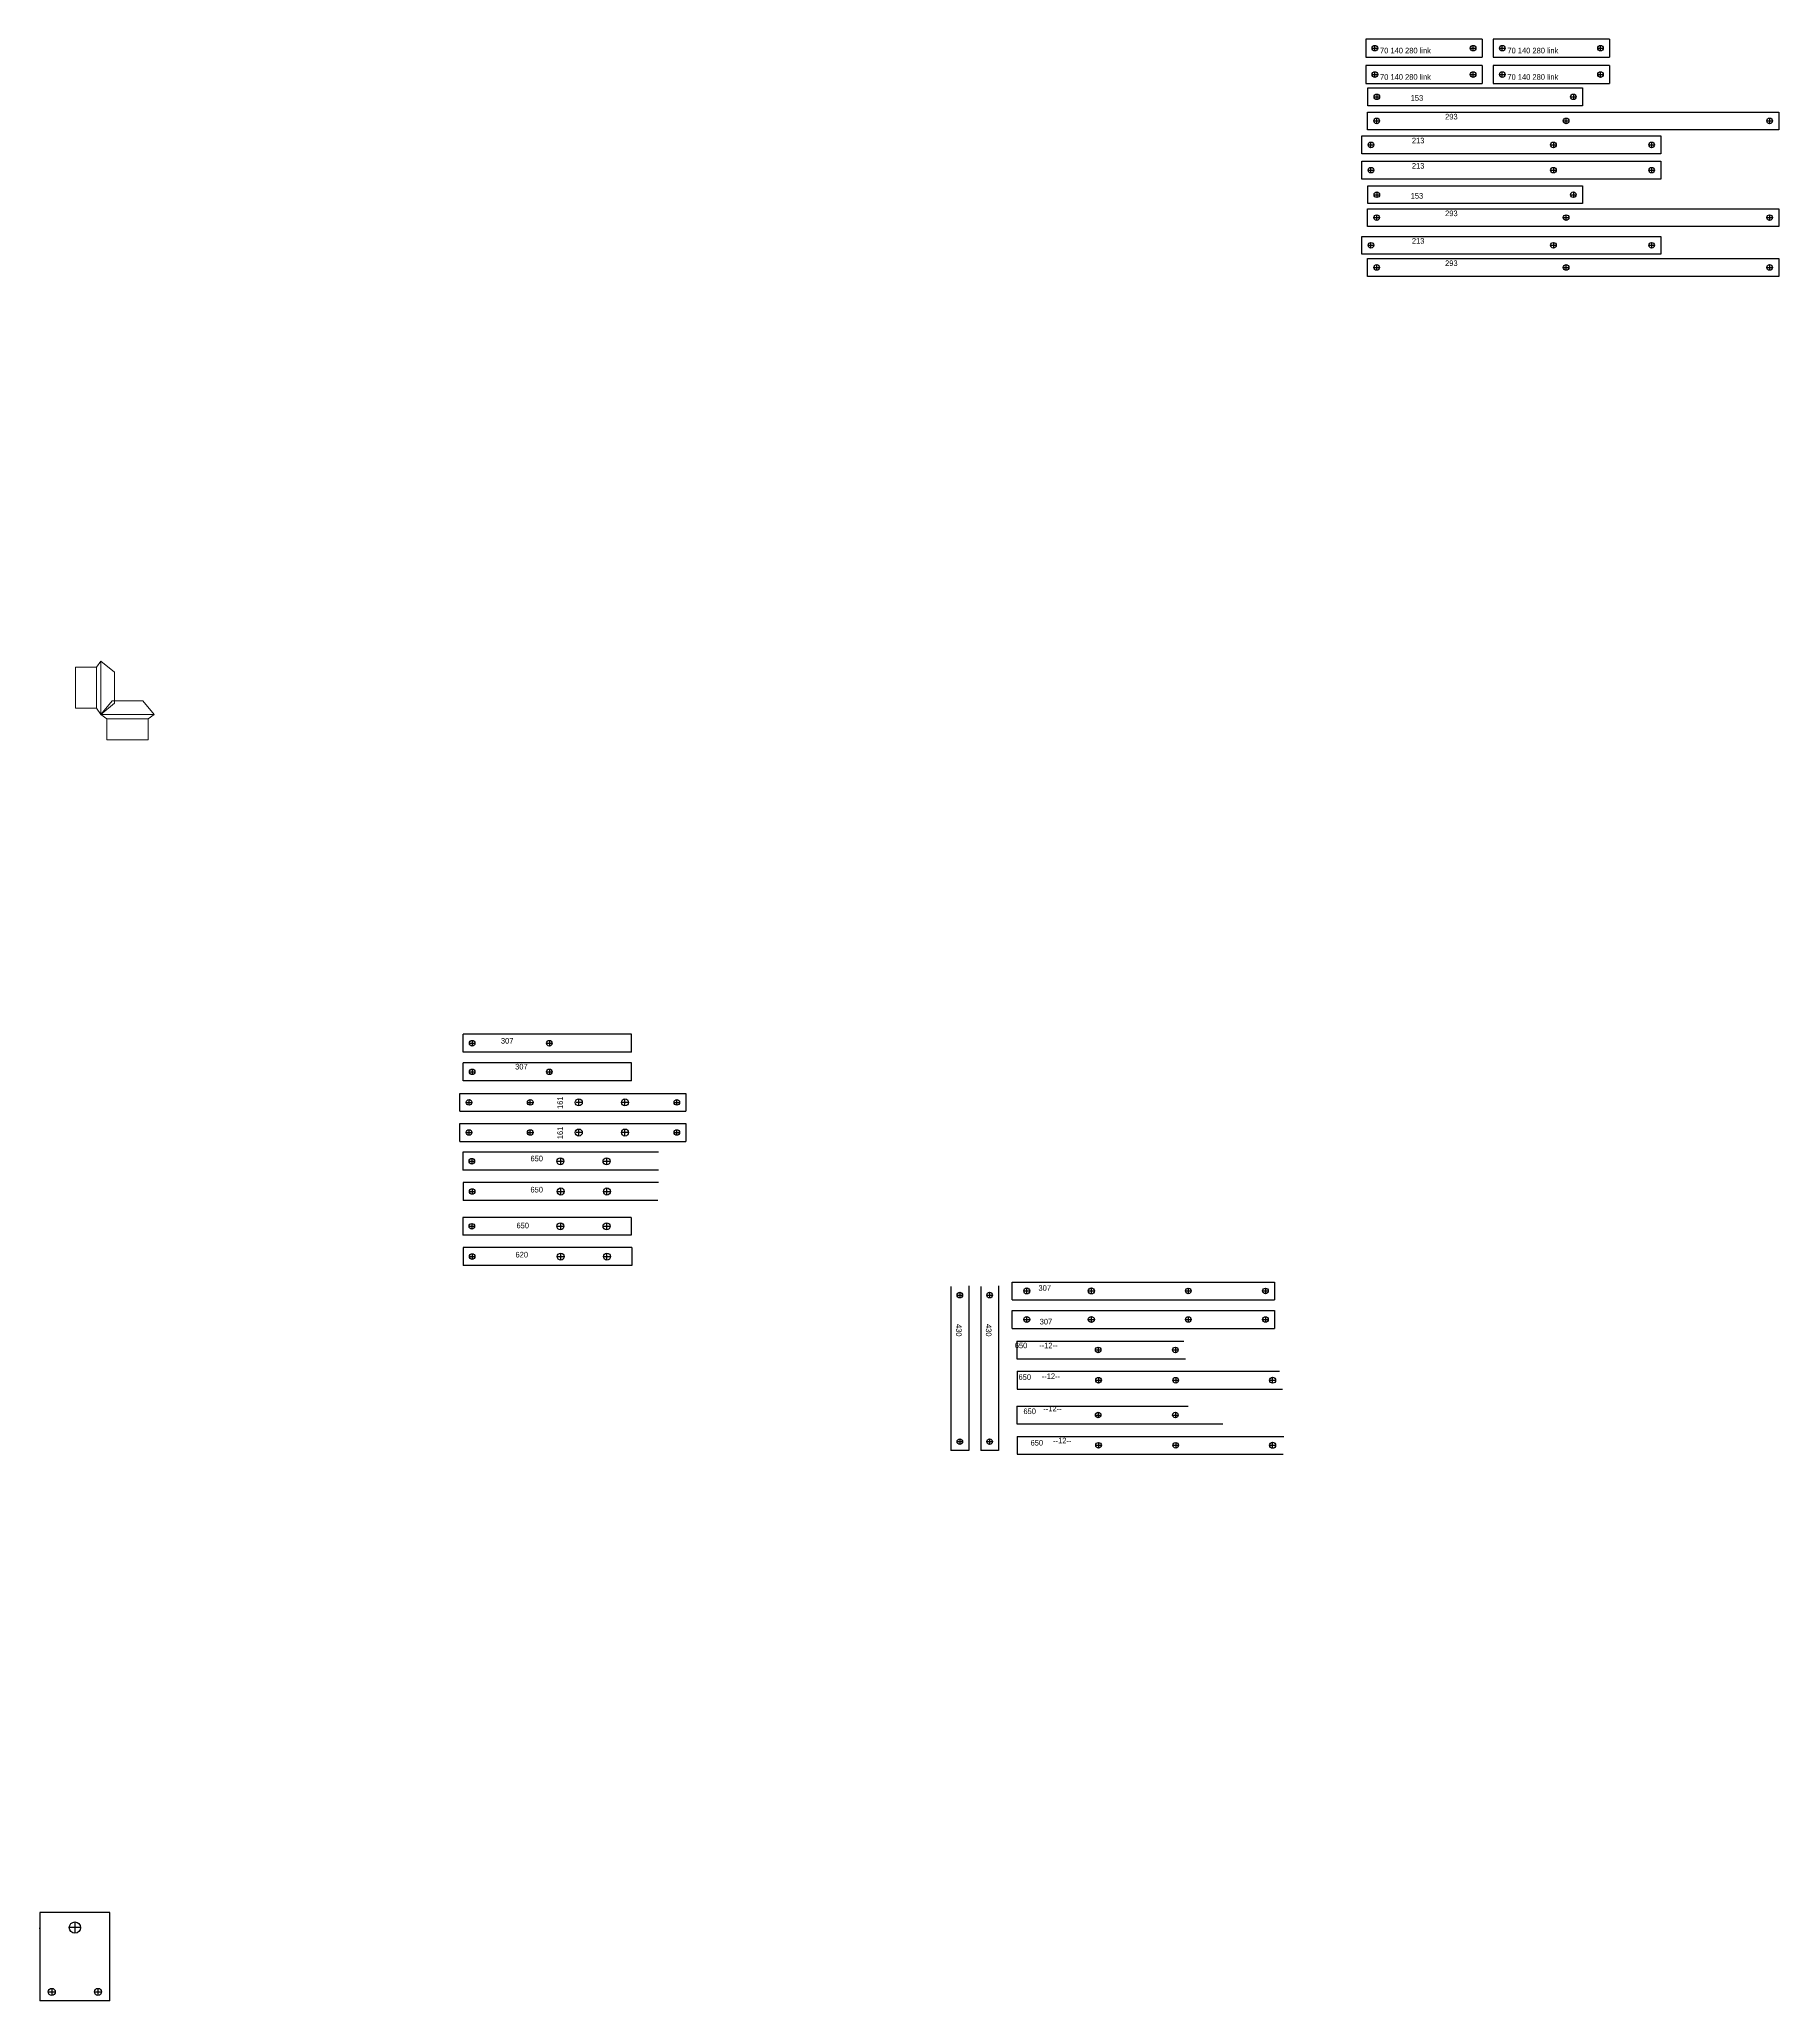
# Model space of a CAD drawing. Header units: millimetres. Extents: x -15418 to 43885, y -27590 to 23052.
# Drawn here: x 7146 to 8385, y 2167 to 3565 of the extents above; entities that cross this region are included whole.
import ezdxf

# ---------------------------------------------------------------- set-up
doc = ezdxf.new("R2010")
doc.units = ezdxf.units.MM
doc.header["$LTSCALE"] = 0.5
doc.layers.get('0').update_dxf_attribs({"lineweight": 5})
doc.layers.add('Layer1', color=1, linetype='Continuous')

msp = doc.modelspace()

# ---------------------------------------------------------------- linework, layer by layer
at = {"transparency": 33554661}
for p, q in [((7171.3399, 3088.3925), (7171.3399, 3117.7125)), ((7171.3399, 3117.7125), (7186.3399, 3117.7125)), ((7186.3399, 3117.7125), (7189.3399, 3122.1025)), ((7186.3399, 3117.7125), (7186.3399, 3088.3925)), ((7189.3399, 3103.0525), (7189.3399, 3122.1025)), ((7189.3399, 3122.1025), (7199.0399, 3114.0525)), ((7199.0399, 3103.0525), (7199.0399, 3114.0525)), ((7199.0399, 3114.0525), (7199.0399, 3092.0525)), ((7189.3399, 3103.0525), (7189.3399, 3084.0025)), ((7189.3399, 3084.0025), (7197.3899, 3093.7025)), ((7189.3399, 3084.0025), (7199.0399, 3092.0525)), ((7208.3899, 3093.7025), (7197.3899, 3093.7025)), ((7197.3899, 3093.7025), (7219.3899, 3093.7025)), ((7227.4399, 3084.0025), (7219.3899, 3093.7025)), ((7186.3399, 3088.3925), (7171.3399, 3088.3925)), ((7186.3399, 3088.3925), (7189.3399, 3084.0025)), ((7208.3899, 3084.0025), (7189.3399, 3084.0025)), ((7193.7299, 3081.0025), (7189.3399, 3084.0025)), ((7193.7299, 3066.0025), (7193.7299, 3081.0025)), ((7193.7299, 3081.0025), (7223.0499, 3081.0025)), ((7208.3899, 3084.0025), (7227.4399, 3084.0025)), ((7223.0499, 3081.0025), (7227.4399, 3084.0025)), ((7223.0499, 3081.0025), (7223.0499, 3066.0025)), ((7223.0499, 3066.0025), (7193.7299, 3066.0025))]:
    msp.add_line(p, q, dxfattribs=at)
at = {"layer": 'Layer1', "transparency": 33554661}
for p, q in [((8173.7042, 3565.2275), (8090.7042, 3565.2275)), ((8090.7042, 3565.2275), (8090.7042, 3552.5275)), ((8173.7042, 3565.2275), (8173.7042, 3552.5275)), ((8264.4751, 3565.2275), (8181.4751, 3565.2275)), ((8181.4751, 3565.2275), (8181.4751, 3552.5275)), ((8264.4751, 3565.2275), (8264.4751, 3552.5275)), ((8090.7042, 3552.5275), (8173.7042, 3552.5275)), ((8095.2042, 3558.8775), (8099.2042, 3558.8775)), ((8097.2042, 3556.8775), (8097.2042, 3560.8775)), ((8165.2042, 3558.8775), (8169.2042, 3558.8775)), ((8167.2042, 3556.8775), (8167.2042, 3560.8775)), ((8181.4751, 3552.5275), (8264.4751, 3552.5275)), ((8185.9751, 3558.8775), (8189.9751, 3558.8775)), ((8187.9751, 3556.8775), (8187.9751, 3560.8775)), ((8255.9751, 3558.8775), (8259.9751, 3558.8775)), ((8257.9751, 3556.8775), (8257.9751, 3560.8775)), ((8173.7042, 3546.4122), (8090.7042, 3546.4122)), ((8090.7042, 3546.4122), (8090.7042, 3533.7122)), ((8095.2042, 3540.0622), (8099.2042, 3540.0622)), ((8097.2042, 3538.0622), (8097.2042, 3542.0622)), ((8165.2042, 3540.0622), (8169.2042, 3540.0622)), ((8167.2042, 3538.0622), (8167.2042, 3542.0622)), ((8173.7042, 3546.4122), (8173.7042, 3533.7122)), ((8264.4751, 3546.4122), (8181.4751, 3546.4122)), ((8181.4751, 3546.4122), (8181.4751, 3533.7122)), ((8185.9751, 3540.0622), (8189.9751, 3540.0622)), ((8187.9751, 3538.0622), (8187.9751, 3542.0622)), ((8255.9751, 3540.0622), (8259.9751, 3540.0622)), ((8257.9751, 3538.0622), (8257.9751, 3542.0622)), ((8264.4751, 3546.4122), (8264.4751, 3533.7122)), ((8090.7042, 3533.7122), (8173.7042, 3533.7122)), ((8092.1219, 3530.521), (8245.1219, 3530.521)), ((8092.1219, 3517.821), (8092.1219, 3530.521)), ((8096.6219, 3524.171), (8100.6219, 3524.171)), ((8098.6219, 3526.171), (8098.6219, 3522.171)), ((8181.4751, 3533.7122), (8264.4751, 3533.7122)), ((8236.6219, 3524.171), (8240.6219, 3524.171)), ((8238.6219, 3526.171), (8238.6219, 3522.171)), ((8245.1219, 3530.521), (8245.1219, 3517.821)), ((8091.99, 3513.3656), (8384.99, 3513.3656)), ((8091.99, 3500.6656), (8091.99, 3513.3656)), ((8245.1219, 3517.821), (8092.1219, 3517.821)), ((8098.49, 3505.0156), (8098.49, 3509.0156)), ((8233.49, 3505.0156), (8233.49, 3509.0156)), ((8378.49, 3509.0156), (8378.49, 3505.0156)), ((8384.99, 3513.3656), (8384.99, 3500.6656)), ((8087.9296, 3496.2913), (8300.9296, 3496.2913)), ((8087.9296, 3483.5913), (8087.9296, 3496.2913)), ((8384.99, 3500.6656), (8091.99, 3500.6656)), ((8096.49, 3507.0156), (8100.49, 3507.0156)), ((8231.49, 3507.0156), (8235.49, 3507.0156)), ((8300.9296, 3496.2913), (8300.9296, 3483.5913)), ((8376.49, 3507.0156), (8380.49, 3507.0156)), ((8300.9296, 3483.5913), (8087.9296, 3483.5913)), ((8092.4296, 3489.9413), (8096.4296, 3489.9413)), ((8094.4296, 3487.9413), (8094.4296, 3491.9413)), ((8222.4296, 3489.9413), (8226.4296, 3489.9413)), ((8224.4296, 3491.9413), (8224.4296, 3487.9413)), ((8292.4296, 3489.9413), (8296.4296, 3489.9413)), ((8294.4296, 3491.9413), (8294.4296, 3487.9413)), ((8087.9296, 3478.2628), (8300.9296, 3478.2628)), ((8087.9296, 3465.5628), (8087.9296, 3478.2628)), ((8092.4296, 3471.9128), (8096.4296, 3471.9128)), ((8094.4296, 3469.9128), (8094.4296, 3473.9128)), ((8222.4296, 3471.9128), (8226.4296, 3471.9128)), ((8224.4296, 3473.9128), (8224.4296, 3469.9128)), ((8292.4296, 3471.9128), (8296.4296, 3471.9128)), ((8294.4296, 3473.9128), (8294.4296, 3469.9128)), ((8300.9296, 3478.2628), (8300.9296, 3465.5628)), ((8300.9296, 3465.5628), (8087.9296, 3465.5628)), ((8092.1219, 3460.7709), (8245.1219, 3460.7709)), ((8092.1219, 3448.0709), (8092.1219, 3460.7709)), ((8096.6219, 3454.4209), (8100.6219, 3454.4209)), ((8098.6219, 3456.4209), (8098.6219, 3452.4209)), ((8236.6219, 3454.4209), (8240.6219, 3454.4209)), ((8238.6219, 3456.4209), (8238.6219, 3452.4209)), ((8245.1219, 3460.7709), (8245.1219, 3448.0709)), ((8091.99, 3444.4616), (8384.99, 3444.4616)), ((8091.99, 3431.7616), (8091.99, 3444.4616)), ((8245.1219, 3448.0709), (8092.1219, 3448.0709)), ((8098.49, 3436.1116), (8098.49, 3440.1116)), ((8233.49, 3436.1116), (8233.49, 3440.1116)), ((8378.49, 3440.1116), (8378.49, 3436.1116)), ((8384.99, 3444.4616), (8384.99, 3431.7616)), ((8384.99, 3431.7616), (8091.99, 3431.7616)), ((8096.49, 3438.1116), (8100.49, 3438.1116)), ((8231.49, 3438.1116), (8235.49, 3438.1116)), ((8376.49, 3438.1116), (8380.49, 3438.1116)), ((8087.9296, 3424.7405), (8300.9296, 3424.7405)), ((8087.9296, 3412.0405), (8087.9296, 3424.7405)), ((8300.9296, 3412.0405), (8087.9296, 3412.0405)), ((8092.4296, 3418.3905), (8096.4296, 3418.3905)), ((8094.4296, 3416.3905), (8094.4296, 3420.3905)), ((8222.4296, 3418.3905), (8226.4296, 3418.3905)), ((8224.4296, 3420.3905), (8224.4296, 3416.3905)), ((8292.4296, 3418.3905), (8296.4296, 3418.3905)), ((8294.4296, 3420.3905), (8294.4296, 3416.3905)), ((8300.9296, 3424.7405), (8300.9296, 3412.0405)), ((8091.99, 3408.933), (8384.99, 3408.933)), ((8091.99, 3396.233), (8091.99, 3408.933)), ((8096.49, 3402.583), (8100.49, 3402.583)), ((8098.49, 3400.583), (8098.49, 3404.583)), ((8231.49, 3402.583), (8235.49, 3402.583)), ((8233.49, 3400.583), (8233.49, 3404.583)), ((8376.49, 3402.583), (8380.49, 3402.583)), ((8378.49, 3404.583), (8378.49, 3400.583)), ((8384.99, 3408.933), (8384.99, 3396.233)), ((8384.99, 3396.233), (8091.99, 3396.233)), ((7567.5419, 2856.0589), (7447.5419, 2856.0589)), ((7447.5419, 2843.3589), (7447.5419, 2856.0589)), ((7567.5419, 2843.3589), (7567.5419, 2856.0589)), ((7567.5419, 2843.3589), (7447.5419, 2843.3589)), ((7451.9919, 2849.7089), (7455.9919, 2849.7089)), ((7453.9919, 2851.7089), (7453.9919, 2847.7089)), ((7506.9919, 2849.7089), (7510.9919, 2849.7089)), ((7508.9919, 2851.7089), (7508.9919, 2847.7089)), ((7567.5419, 2835.6865), (7447.5419, 2835.6865)), ((7447.5419, 2822.9865), (7447.5419, 2835.6865)), ((7451.9919, 2829.3365), (7455.9919, 2829.3365)), ((7453.9919, 2831.3365), (7453.9919, 2827.3365)), ((7506.9919, 2829.3365), (7510.9919, 2829.3365)), ((7508.9919, 2831.3365), (7508.9919, 2827.3365)), ((7567.5419, 2822.9865), (7567.5419, 2835.6865)), ((7445.1922, 2813.9124), (7606.1922, 2813.9124)), ((7445.1922, 2801.2124), (7445.1922, 2813.9124)), ((7567.5419, 2822.9865), (7447.5419, 2822.9865)), ((7606.1922, 2813.9124), (7606.1922, 2801.2124)), ((7445.1922, 2801.2124), (7606.1922, 2801.2124)), ((7449.7922, 2807.5624), (7453.7922, 2807.5624)), ((7451.7922, 2805.5624), (7451.7922, 2809.5624)), ((7493.3922, 2807.5624), (7497.3922, 2807.5624)), ((7495.3922, 2805.5624), (7495.3922, 2809.5624)), ((7531.9922, 2807.5624), (7527.9922, 2807.5624)), ((7529.9922, 2805.5624), (7529.9922, 2809.5624)), ((7564.8922, 2807.5624), (7560.8922, 2807.5624)), ((7562.8922, 2805.5624), (7562.8922, 2809.5624)), ((7597.8422, 2807.5624), (7601.8422, 2807.5624)), ((7599.8422, 2805.5624), (7599.8422, 2809.5624)), ((7445.1922, 2792.4348), (7606.1922, 2792.4348)), ((7445.1922, 2779.7348), (7445.1922, 2792.4348)), ((7449.7922, 2786.0848), (7453.7922, 2786.0848)), ((7451.7922, 2784.0848), (7451.7922, 2788.0848)), ((7493.3922, 2786.0848), (7497.3922, 2786.0848)), ((7495.3922, 2784.0848), (7495.3922, 2788.0848)), ((7531.9922, 2786.0848), (7527.9922, 2786.0848)), ((7529.9922, 2784.0848), (7529.9922, 2788.0848)), ((7564.8922, 2786.0848), (7560.8922, 2786.0848)), ((7562.8922, 2784.0848), (7562.8922, 2788.0848)), ((7597.8422, 2786.0848), (7601.8422, 2786.0848)), ((7599.8422, 2784.0848), (7599.8422, 2788.0848)), ((7606.1922, 2792.4348), (7606.1922, 2779.7348)), ((7445.1922, 2779.7348), (7606.1922, 2779.7348)), ((7447.4118, 2771.9713), (7447.4118, 2759.2713)), ((7586.8602, 2771.9713), (7447.4118, 2771.9713)), ((7586.8602, 2759.2713), (7447.4118, 2759.2713)), ((7451.7618, 2765.6213), (7455.7618, 2765.6213)), ((7453.7618, 2767.6213), (7453.7618, 2763.6213)), ((7514.8618, 2765.6213), (7518.8618, 2765.6213)), ((7516.8618, 2767.6213), (7516.8618, 2763.6213)), ((7547.7618, 2765.6213), (7551.7618, 2765.6213)), ((7549.7618, 2767.6213), (7549.7618, 2763.6213)), ((7447.6586, 2750.3955), (7447.6586, 2737.6955)), ((7586.8602, 2750.3955), (7447.6586, 2750.3955)), ((7452.0086, 2744.0455), (7456.0086, 2744.0455)), ((7454.0086, 2746.0455), (7454.0086, 2742.0455)), ((7515.1086, 2744.0455), (7519.1086, 2744.0455)), ((7517.1086, 2742.0455), (7517.1086, 2746.0455)), ((7548.0086, 2744.0455), (7552.0086, 2744.0455)), ((7550.0086, 2742.0455), (7550.0086, 2746.0455)), ((7586.2787, 2737.6955), (7447.6586, 2737.6955)), ((7447.4118, 2725.6035), (7447.4118, 2712.9035)), ((7567.4118, 2725.6035), (7447.4118, 2725.6035)), ((7567.4118, 2712.9035), (7447.4118, 2712.9035)), ((7451.7618, 2719.2535), (7455.7618, 2719.2535)), ((7453.7618, 2721.2535), (7453.7618, 2717.2535)), ((7514.8618, 2719.2535), (7518.8618, 2719.2535)), ((7516.8618, 2721.2535), (7516.8618, 2717.2535)), ((7547.7618, 2719.2535), (7551.7618, 2719.2535)), ((7549.7618, 2721.2535), (7549.7618, 2717.2535)), ((7567.4118, 2725.6035), (7567.4118, 2712.9035)), ((7447.6586, 2704.0276), (7447.6586, 2691.3276)), ((7567.6586, 2704.0276), (7447.6586, 2704.0276)), ((7454.0086, 2699.6776), (7454.0086, 2695.6776)), ((7517.1086, 2695.6776), (7517.1086, 2699.6776)), ((7550.0086, 2695.6776), (7550.0086, 2699.6776)), ((7567.6586, 2704.0276), (7567.6586, 2691.3276)), ((7567.6586, 2691.3276), (7447.6586, 2691.3276)), ((7452.0086, 2697.6776), (7456.0086, 2697.6776)), ((7515.1086, 2697.6776), (7519.1086, 2697.6776)), ((7548.0086, 2697.6776), (7552.0086, 2697.6776)), ((7795.1235, 2676.284), (7795.1235, 2559.4193)), ((7799.4735, 2670.2193), (7803.4735, 2670.2193)), ((7801.4735, 2672.2193), (7801.4735, 2668.2193)), ((7807.8235, 2676.7802), (7807.8235, 2559.4193)), ((7816.3517, 2676.284), (7816.3517, 2559.4193)), ((7820.7017, 2670.2193), (7824.7017, 2670.2193)), ((7822.7017, 2672.2193), (7822.7017, 2668.2193)), ((7829.0517, 2676.7802), (7829.0517, 2559.4193)), ((7838.6878, 2666.8485), (7838.6878, 2679.5485)), ((7838.6878, 2679.5485), (8025.6878, 2679.5485)), ((7847.1878, 2673.1985), (7851.1878, 2673.1985)), ((7849.1878, 2671.1985), (7849.1878, 2675.1985)), ((7893.1878, 2673.1985), (7897.1878, 2673.1985)), ((7895.1878, 2671.1985), (7895.1878, 2675.1985)), ((7962.2378, 2673.1985), (7966.2378, 2673.1985)), ((7964.2378, 2675.1985), (7964.2378, 2671.1985)), ((8017.2378, 2673.1985), (8021.2378, 2673.1985)), ((8019.2378, 2675.1985), (8019.2378, 2671.1985)), ((8025.6878, 2679.5485), (8025.6878, 2666.8485)), ((7838.6878, 2666.8485), (8025.6878, 2666.8485)), ((7838.6878, 2646.4762), (7838.6878, 2659.1762)), ((7838.6878, 2659.1762), (8025.6878, 2659.1762)), ((8025.6878, 2659.1762), (8025.6878, 2646.4762)), ((7838.6878, 2646.4762), (8025.6878, 2646.4762)), ((7847.1878, 2652.8262), (7851.1878, 2652.8262)), ((7849.1878, 2650.8262), (7849.1878, 2654.8262)), ((7893.1878, 2652.8262), (7897.1878, 2652.8262)), ((7895.1878, 2650.8262), (7895.1878, 2654.8262)), ((7962.2378, 2652.8262), (7966.2378, 2652.8262)), ((7964.2378, 2654.8262), (7964.2378, 2650.8262)), ((8017.2378, 2652.8262), (8021.2378, 2652.8262)), ((8019.2378, 2654.8262), (8019.2378, 2650.8262)), ((7842.109, 2637.4859), (7842.109, 2624.7859)), ((7842.109, 2637.4859), (7961.1159, 2637.4859)), ((7898.059, 2631.1359), (7902.059, 2631.1359)), ((7900.059, 2633.1359), (7900.059, 2629.1359)), ((7953.059, 2631.1359), (7957.059, 2631.1359)), ((7955.059, 2633.1359), (7955.059, 2629.1359)), ((7842.109, 2624.7859), (7962.2048, 2624.7859)), ((7842.3557, 2615.91), (7842.3557, 2603.21)), ((7842.3557, 2615.91), (8029.3494, 2615.91)), ((7842.3557, 2603.21), (8031.4074, 2603.21)), ((7898.3057, 2609.56), (7902.3057, 2609.56)), ((7900.3057, 2611.56), (7900.3057, 2607.56)), ((7953.3057, 2609.56), (7957.3057, 2609.56)), ((7955.3057, 2611.56), (7955.3057, 2607.56)), ((8022.3557, 2609.56), (8026.3557, 2609.56)), ((8024.3557, 2607.56), (8024.3557, 2611.56)), ((7842.109, 2591.1181), (7842.109, 2578.4181)), ((7842.109, 2591.1181), (7964.2547, 2591.1181)), ((7900.059, 2586.7681), (7900.059, 2582.7681)), ((7955.059, 2586.7681), (7955.059, 2582.7681)), ((7842.109, 2578.4181), (7988.9863, 2578.4181)), ((7898.059, 2584.7681), (7902.059, 2584.7681)), ((7953.059, 2584.7681), (7957.059, 2584.7681)), ((7807.8235, 2559.4193), (7795.1235, 2559.4193)), ((7799.4735, 2565.7693), (7803.4735, 2565.7693)), ((7801.4735, 2567.7693), (7801.4735, 2563.7693)), ((7829.0517, 2559.4193), (7816.3517, 2559.4193)), ((7820.7017, 2565.7693), (7824.7017, 2565.7693)), ((7822.7017, 2567.7693), (7822.7017, 2563.7693)), ((7842.3557, 2569.5422), (7842.3557, 2556.8422)), ((7842.3557, 2569.5422), (8032.2531, 2569.5422)), ((7898.3057, 2563.1922), (7902.3057, 2563.1922)), ((7900.3057, 2565.1922), (7900.3057, 2561.1922)), ((7953.3057, 2563.1922), (7957.3057, 2563.1922)), ((7955.3057, 2565.1922), (7955.3057, 2561.1922)), ((8022.3557, 2563.1922), (8026.3557, 2563.1922)), ((8024.3557, 2561.1922), (8024.3557, 2565.1922)), ((7842.3557, 2556.8422), (8031.8899, 2556.8422)), ((7145.9315, 2230.3166), (7145.9315, 2167.3166)), ((7195.9315, 2230.3166), (7145.9315, 2230.3166)), ((7170.9315, 2223.4566), (7170.9315, 2215.4566)), ((7195.9315, 2167.3166), (7195.9315, 2230.3166)), ((7145.5322, 2218.945), (7145.9315, 2218.9491)), ((7174.9315, 2219.4566), (7166.9315, 2219.4566)), ((7195.9315, 2167.3166), (7145.9315, 2167.3166)), ((7152.4815, 2173.6666), (7156.4815, 2173.6666)), ((7154.4815, 2175.6666), (7154.4815, 2171.6666)), ((7185.3815, 2173.6666), (7189.3815, 2173.6666)), ((7187.3815, 2175.6666), (7187.3815, 2171.6666))]:
    msp.add_line(p, q, dxfattribs=at)
for centre, radius in [((8097.2042, 3558.8775), 2), ((8167.2042, 3558.8775), 2), ((8187.9751, 3558.8775), 2), ((8257.9751, 3558.8775), 2), ((8097.2042, 3540.0622), 2), ((8167.2042, 3540.0622), 2), ((8187.9751, 3540.0622), 2), ((8257.9751, 3540.0622), 2), ((8098.6219, 3524.171), 2), ((8238.6219, 3524.171), 2), ((8098.49, 3507.0156), 2), ((8233.49, 3507.0156), 2), ((8378.49, 3507.0156), 2), ((8094.4296, 3489.9413), 2), ((8224.4296, 3489.9413), 2), ((8294.4296, 3489.9413), 2), ((8094.4296, 3471.9128), 2), ((8224.4296, 3471.9128), 2), ((8294.4296, 3471.9128), 2), ((8098.6219, 3454.4209), 2), ((8238.6219, 3454.4209), 2), ((8098.49, 3438.1116), 2), ((8233.49, 3438.1116), 2), ((8378.49, 3438.1116), 2), ((8094.4296, 3418.3905), 2), ((8224.4296, 3418.3905), 2), ((8294.4296, 3418.3905), 2), ((8098.49, 3402.583), 2), ((8233.49, 3402.583), 2), ((8378.49, 3402.583), 2), ((7453.9919, 2849.7089), 2), ((7508.9919, 2849.7089), 2), ((7453.9919, 2829.3365), 2), ((7508.9919, 2829.3365), 2), ((7529.9922, 2807.5624), 2.5), ((7562.8922, 2807.5624), 2.5), ((7451.7922, 2807.5624), 2), ((7495.3922, 2807.5624), 2), ((7599.8422, 2807.5624), 2), ((7451.7922, 2786.0848), 2), ((7495.3922, 2786.0848), 2), ((7529.9922, 2786.0848), 2.5), ((7562.8922, 2786.0848), 2.5), ((7599.8422, 2786.0848), 2), ((7516.8618, 2765.6213), 2.5), ((7549.7618, 2765.6213), 2.5), ((7453.7618, 2765.6213), 2), ((7454.0086, 2744.0455), 2), ((7517.1086, 2744.0455), 2.5), ((7550.0086, 2744.0455), 2.5), ((7453.7618, 2719.2535), 2), ((7516.8618, 2719.2535), 2.5), ((7549.7618, 2719.2535), 2.5), ((7454.0086, 2697.6776), 2), ((7517.1086, 2697.6776), 2.5), ((7550.0086, 2697.6776), 2.5), ((7801.4735, 2670.2193), 2), ((7822.7017, 2670.2193), 2), ((7849.1878, 2673.1985), 2.15), ((7895.1878, 2673.1985), 2.15), ((7964.2378, 2673.1985), 2), ((8019.2378, 2673.1985), 2), ((7849.1878, 2652.8262), 2.15), ((7895.1878, 2652.8262), 2.15), ((7964.2378, 2652.8262), 2), ((8019.2378, 2652.8262), 2), ((7900.059, 2631.1359), 2), ((7955.059, 2631.1359), 2), ((7900.3057, 2609.56), 2), ((7955.3057, 2609.56), 2), ((8024.3557, 2609.56), 2.15), ((7900.059, 2584.7681), 2), ((7955.059, 2584.7681), 2), ((7801.4735, 2565.7693), 2), ((7822.7017, 2565.7693), 2), ((7900.3057, 2563.1922), 2), ((7955.3057, 2563.1922), 2), ((8024.3557, 2563.1922), 2.15), ((7170.9315, 2219.4566), 4), ((7154.4815, 2173.6666), 2.5), ((7187.3815, 2173.6666), 2.5)]:
    msp.add_circle(centre, radius, dxfattribs=at)

# ---------------------------------------------------------------- texts
for s, p in [('70 140 280 link ', (8100.8624, 3555.1477)), ('70 140 280 link ', (8191.6333, 3555.1477)), ('70 140 280 link ', (8100.8624, 3536.3323)), ('70 140 280 link ', (8191.6333, 3536.3323)), ('307', (7474.4834, 2849.4443)), ('307', (7484.6175, 2831.0083)), ('650', (7495.531, 2765.5411)), ('650', (7495.5242, 2743.3629)), ('650', (7485.5684, 2717.8264)), ('620', (7484.8894, 2697.0357)), ('307', (7857.5137, 2673.2918)), ('307', (7858.3684, 2649.3055)), ('650', (7840.6291, 2632.3552)), ('--12--', (7858.0122, 2632.3129)), ('--12--', (7859.822, 2610.366)), ('650', (7843.279, 2609.8054)), ('650', (7846.7901, 2585.4138)), ('--12--', (7860.9523, 2587.3383)), ('650', (7851.8512, 2563.0075)), ('--12--', (7867.9593, 2564.5363))]:
    msp.add_text(s, height=4, dxfattribs=at).set_placement(p)
for s, rotation, p in [('161', 90, (7518.6783, 2802.8373)), ('161', 90, (7518.6783, 2781.3596)), ('430', 270, (7798.8162, 2649.6278)), ('430', 270, (7820.0445, 2649.6278))]:
    msp.add_text(s, height=4, rotation=rotation, dxfattribs=at).set_placement(p)
at = {"layer": 'Layer1', "transparency": 33554661, "char_height": 4, "attachment_point": 1}
for s, width, insert in [('153 ', 87.590099, (8122.7163, 3525.3699)), ('293', 60.794903, (8147.2371, 3512.0499)), ('213', 61.704468, (8123.566, 3495.0216)), ('213', 61.704468, (8123.566, 3476.993)), ('153 ', 87.590099, (8122.7163, 3455.6198)), ('293', 60.794903, (8147.2371, 3443.1459)), ('213', 61.704468, (8123.566, 3423.4707)), ('293', 60.794903, (8147.2371, 3407.6173))]:
    msp.add_mtext_dynamic_manual_height_columns(s, width=width, gutter_width=20, heights=[0], dxfattribs=dict(at, insert=insert))

doc.saveas('drawing.dxf')
